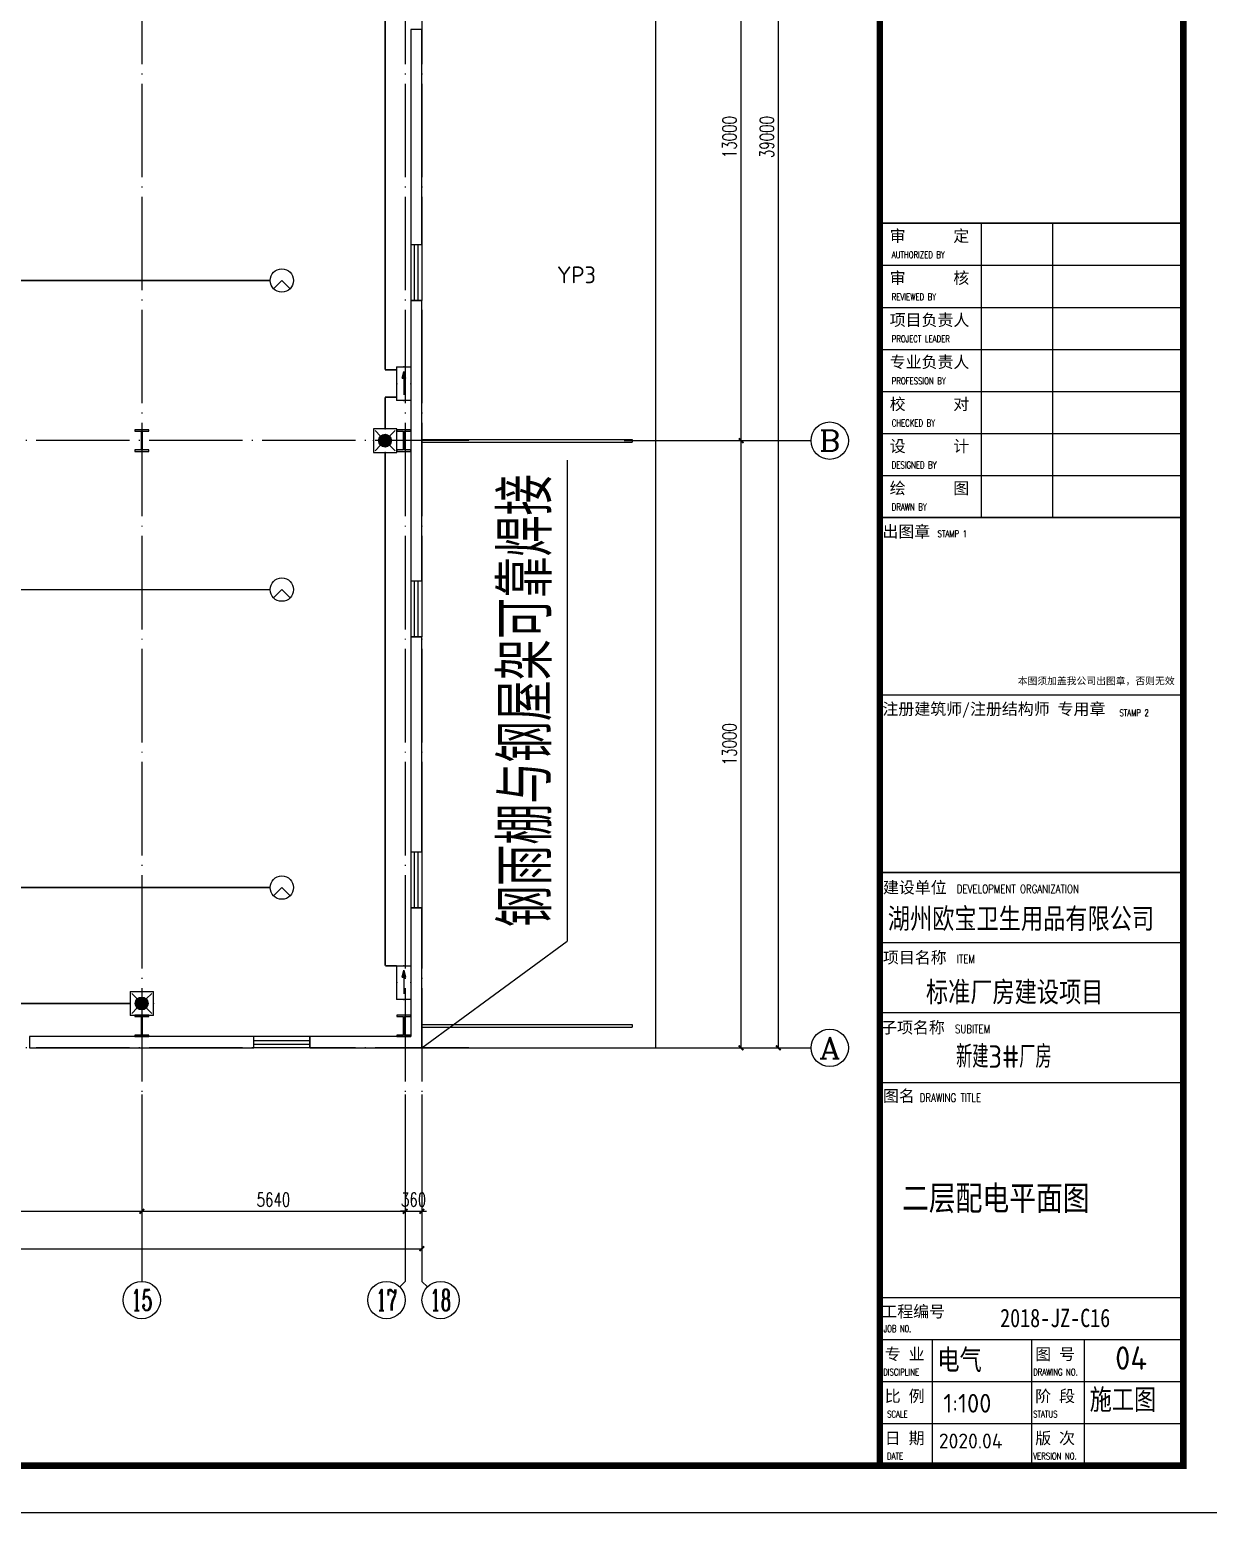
# Model space of a CAD drawing. Extents: x -55118 to 386282, y -631686 to -470886.
# Drawn here: x 150380 to 175617, y -631686 to -599940 of the extents above; entities that cross this region are included whole.
import ezdxf
from ezdxf.enums import TextEntityAlignment as Align

# ---------------------------------------------------------------- set-up
doc = ezdxf.new("R2010")
doc.units = 0
doc.header["$LTSCALE"] = 1000
doc.header["$MEASUREMENT"] = 0
doc.linetypes.add('DOTE', pattern=[2.42, 2, -0.2, 0.02, -0.2])
doc.layers.get('0').update_dxf_attribs({"linetype": 'CONTINUOUS'})
doc.layers.get('Defpoints').update_dxf_attribs({"linetype": 'CONTINUOUS'})
for name, color, linetype in [('AXIS', 3, 'CONTINUOUS'), ('AXIS_TEXT', 7, 'CONTINUOUS'), ('DOTE', 253, 'DOTE'), ('EQUIP-照明', 3, 'CONTINUOUS'), ('PUB_TEXT', 7, 'CONTINUOUS'), ('WALL', 6, 'CONTINUOUS'), ('WINDOW', 4, 'CONTINUOUS'), ('WIRE-照明', 4, 'CONTINUOUS'), ('WIRE-避雷', 4, 'CONTINUOUS'), ('图层1', 53, 'CONTINUOUS'), ('图框', 4, 'CONTINUOUS'), ('立面图', 40, 'CONTINUOUS')]:
    doc.layers.add(name, color=color, linetype=linetype)
doc.styles.add('-黑体', font='simhei.ttf', dxfattribs={"width": 0.8})
doc.styles.add('_HZTXT', font='txt.shx', dxfattribs={"width": 0.8, "bigfont": 'hztxt.shx'})
doc.styles.add('_TCH_AXIS', font='COMPLEX', dxfattribs={"bigfont": 'GBCBIG'})
doc.styles.add('_TCH_DIM_T3', font='SIMPLEX', dxfattribs={"width": 0.705882, "bigfont": 'GBCBIG'})
doc.styles.add('_TCH_LABEL', font='COMPLEX', dxfattribs={"bigfont": 'GBCBIG'})
doc.styles.add('_TEL_DIM', font='SIMPLEX', dxfattribs={"width": 0.8, "height": 3.5, "bigfont": 'HZTXT'})
doc.styles.add('COMPLEX', font='COMPLEX')
doc.styles.add('iIcon2', font='')
doc.styles.add('MIMI-TKWZ', font='romanc.shx', dxfattribs={"width": 0.75, "oblique": 15, "bigfont": 'bigfont.shx'})
doc.styles.get("Standard").update_dxf_attribs({"font": 'GBENOR', "bigfont": 'GBCBIG'})
doc.styles.add('STYLE1', font='tssdeng.shx', dxfattribs={"height": 8, "bigfont": 'tssdchn.shx'})
doc.styles.add('宋体', font='', dxfattribs={"width": 0.8})
doc.styles.get('iIcon2').set_extended_font_data('SimSun')
doc.styles.get('宋体').set_extended_font_data('SimSun')
doc.dimstyles.new('_TCH_ARCH&&100', dxfattribs={"dimtxt": 297.5, "dimasz": 100, "dimexe": 250, "dimexo": 300, "dimgap": 100, "dimtad": 1, "dimdec": 0, "dimzin": 0, "dimdsep": 46, "dimtxsty": '_TCH_DIM_T3', "dimblk": 'ARCHTICK', "dimcen": 0.09, "dimclrt": 7, "dimazin": 2, "dimtfac": 1, "dimtdec": 0, "dimtix": 1, "dimtmove": 2, "dimatfit": 3, "dimfxl": 0, "dimtolj": 1, "dimtzin": 0, "dimarcsym": 0})

# ---------------------------------------------------------------- blocks, each defined once
blk = doc.blocks.new('钢柱')
blk.add_hatch(color=256).paths.add_polyline_path([(4275, 9436), (4140, 9436), (4140, 9466), (4440, 9466), (4440, 9436), (4305, 9436), (4305, 9036), (4440, 9036), (4440, 9006), (4140, 9006), (4140, 9036), (4275, 9036)])
blk.add_lwpolyline([(4275, 9436), (4140, 9436), (4140, 9466), (4440, 9466), (4440, 9436), (4305, 9436), (4305, 9036), (4440, 9036), (4440, 9006), (4140, 9006), (4140, 9036), (4275, 9036), (4275, 9436), (4140, 9436)])
blk = doc.blocks.new('$equip$00001176')
for q in [(-0.354, -0.354), (0.354, -0.354)]:
    blk.add_line((0, 0), q)
blk.add_circle((0, 0), 0.5)
at = {"style": '_TCH_LABEL', "flags": 9}
blk.add_attdef('A', (0, 0), '', height=0.00002, dxfattribs=at)
blk = doc.blocks.new('$equip$00002604')
blk.add_hatch(color=256).paths.add_polyline_path([(0.275, 0.5, 1), (-0.274, 0.5, 1)])
for p, q in [((-0.429, 0.929), (-0.194, 0.694)), ((0.194, 0.694), (0.429, 0.929)), ((-0.429, 0.071), (-0.194, 0.306)), ((0.194, 0.306), (0.429, 0.071))]:
    blk.add_line(p, q)
at = {"const_width": 0.04}
blk.add_lwpolyline([(-0.5, 1), (-0.5, 0), (0.5, 0), (0.5, 1), (-0.5, 1), (-0.5, 0)], dxfattribs=at)
blk.add_lwpolyline([(-0.5, 1), (-0.5, 0), (0.5, 0), (0.5, 1)], close=True)
blk.add_circle((0, 0.5), 0.275)
for p in [(0, 1), (-0.5, 0.5), (0, 0), (0.5, 0.5)]:
    blk.add_point(p)
at = {"color": 7, "style": '_TEL_DIM', "flags": 1}
blk.add_attdef('A', text='', height=0.000025, dxfattribs=at).set_placement((0, 0), align=Align.MIDDLE_CENTER)
blk = doc.blocks.new('$equip$00002541')
blk.add_hatch(color=256).paths.add_polyline_path([(-0.24, 0.372), (-0.528, 0.3), (-0.24, 0.228)])
for p, q in [((-0.72, 0.6), (-0.72, 0)), ((0.72, 0.6), (-0.72, 0.6)), ((-0.72, 0), (0.72, 0)), ((-0.24, 0.372), (-0.528, 0.3)), ((-0.528, 0.3), (-0.24, 0.228)), ((-0.24, 0.372), (-0.24, 0.228)), ((0.72, 0), (0.72, 0.6))]:
    blk.add_line(p, q)
at = {"color": 7}
blk.add_line((-0.48, 0.3), (0.48, 0.3), dxfattribs=at)
at = {"const_width": 0.04}
blk.add_lwpolyline([(-0.72, 0.6), (-0.72, 0), (0.72, 0), (0.72, 0.6), (-0.72, 0.6), (-0.72, 0)], dxfattribs=at)
for p in [(-0.72, 0.3), (0, 0.6), (0, 0), (0.72, 0.3)]:
    blk.add_point(p)
at = {"color": 7, "style": '_TEL_DIM', "flags": 1}
blk.add_attdef('A', text='', height=0.00002, dxfattribs=at).set_placement((0, 0), align=Align.MIDDLE_CENTER)
blk = doc.blocks.new('_ArchTick')
at = {"color": 0, "linetype": 'ByBlock', "const_width": 0.4}
blk.add_lwpolyline([(-0.5, -0.5), (0.5, 0.5)], dxfattribs=at)
blk = doc.blocks.new('*D222')
at = {"layer": 'AXIS', "color": 0, "lineweight": -2}
for p, q in [((163412, -608740), (165862, -608740)), ((165612, -621740), (165612, -608740)), ((163412, -621740), (165862, -621740))]:
    blk.add_line(p, q, dxfattribs=at)
at = {"layer": 'Defpoints', "color": 0}
for p in [(163112, -608740), (165612, -608740), (163112, -621740)]:
    blk.add_point(p, dxfattribs=at)
at = {"layer": 'AXIS', "color": 0, "lineweight": -2, "xscale": 100, "yscale": 100, "zscale": 100}
for p, rotation in [((165612, -608740), 90), ((165612, -621740), 270)]:
    blk.add_blockref('_ArchTick', p, dxfattribs=dict(at, rotation=rotation))
at = {"layer": 'AXIS', "color": 7, "insert": (165363, -615240), "char_height": 297.5, "attachment_point": 5, "rotation": 90, "style": '_TCH_DIM_T3'}
blk.add_mtext('\\A1;13000', dxfattribs=at)
blk = doc.blocks.new('*D223')
at = {"layer": 'AXIS', "color": 0, "lineweight": -2}
for p, q in [((163412, -595740), (165862, -595740)), ((165612, -608740), (165612, -595740)), ((163412, -608740), (165862, -608740))]:
    blk.add_line(p, q, dxfattribs=at)
at = {"layer": 'Defpoints', "color": 0}
for p in [(163112, -595740), (165612, -595740), (163112, -608740)]:
    blk.add_point(p, dxfattribs=at)
at = {"layer": 'AXIS', "color": 0, "lineweight": -2, "xscale": 100, "yscale": 100, "zscale": 100}
for p, rotation in [((165612, -595740), 90), ((165612, -608740), 270)]:
    blk.add_blockref('_ArchTick', p, dxfattribs=dict(at, rotation=rotation))
at = {"layer": 'AXIS', "color": 7, "insert": (165363, -602240), "char_height": 297.5, "attachment_point": 5, "rotation": 90, "style": '_TCH_DIM_T3'}
blk.add_mtext('\\A1;13000', dxfattribs=at)
blk = doc.blocks.new('*D228')
at = {"layer": 'AXIS', "color": 0, "lineweight": -2}
for p, q in [((163412, -582740), (166662, -582740)), ((166412, -621740), (166412, -582740)), ((163412, -621740), (166662, -621740))]:
    blk.add_line(p, q, dxfattribs=at)
at = {"layer": 'Defpoints', "color": 0}
for p in [(163112, -582740), (166412, -582740), (163112, -621740)]:
    blk.add_point(p, dxfattribs=at)
at = {"layer": 'AXIS', "color": 0, "lineweight": -2, "xscale": 100, "yscale": 100, "zscale": 100}
for p, rotation in [((166412, -582740), 90), ((166412, -621740), 270)]:
    blk.add_blockref('_ArchTick', p, dxfattribs=dict(at, rotation=rotation))
at = {"layer": 'AXIS', "color": 7, "insert": (166163, -602240), "char_height": 297.5, "attachment_point": 5, "rotation": 90, "style": '_TCH_DIM_T3'}
blk.add_mtext('\\A1;39000', dxfattribs=at)
blk = doc.blocks.new('*D241')
at = {"layer": 'AXIS', "color": 0, "lineweight": -2}
for p, q in [((146780, -623040), (146780, -625490)), ((152780, -623040), (152780, -625490)), ((146780, -625240), (152780, -625240))]:
    blk.add_line(p, q, dxfattribs=at)
at = {"layer": 'Defpoints', "color": 0}
for p in [(146780, -622740), (152780, -622740), (152780, -625240)]:
    blk.add_point(p, dxfattribs=at)
at = {"layer": 'AXIS', "color": 0, "lineweight": -2, "xscale": 100, "yscale": 100, "zscale": 100, "rotation": 180}
blk.add_blockref('_ArchTick', (146780, -625240), dxfattribs=at)
at = {"layer": 'AXIS', "color": 0, "lineweight": -2, "xscale": 100, "yscale": 100, "zscale": 100}
blk.add_blockref('_ArchTick', (152780, -625240), dxfattribs=at)
at = {"layer": 'AXIS', "color": 7, "insert": (149780, -624991), "char_height": 297.5, "attachment_point": 5, "style": '_TCH_DIM_T3'}
blk.add_mtext('\\A1;6000', dxfattribs=at)
blk = doc.blocks.new('*D242')
at = {"layer": 'AXIS', "color": 0, "lineweight": -2}
for p, q in [((152780, -623040), (152780, -625490)), ((158420, -623040), (158420, -625490)), ((152780, -625240), (158420, -625240))]:
    blk.add_line(p, q, dxfattribs=at)
at = {"layer": 'Defpoints', "color": 0}
for p in [(152780, -622740), (158420, -622740), (158420, -625240)]:
    blk.add_point(p, dxfattribs=at)
at = {"layer": 'AXIS', "color": 0, "lineweight": -2, "xscale": 100, "yscale": 100, "zscale": 100, "rotation": 180}
blk.add_blockref('_ArchTick', (152780, -625240), dxfattribs=at)
at = {"layer": 'AXIS', "color": 0, "lineweight": -2, "xscale": 100, "yscale": 100, "zscale": 100}
blk.add_blockref('_ArchTick', (158420, -625240), dxfattribs=at)
at = {"layer": 'AXIS', "color": 7, "insert": (155600, -624991), "char_height": 297.5, "attachment_point": 5, "style": '_TCH_DIM_T3'}
blk.add_mtext('\\A1;5640', dxfattribs=at)
blk = doc.blocks.new('*D243')
at = {"layer": 'AXIS', "color": 0, "lineweight": -2}
for p, q in [((158420, -623040), (158420, -625490)), ((158780, -623040), (158780, -625490)), ((158420, -625240), (158320, -625240)), ((158420, -625240), (158780, -625240)), ((158780, -625240), (158880, -625240))]:
    blk.add_line(p, q, dxfattribs=at)
at = {"layer": 'Defpoints', "color": 0}
for p in [(158420, -622740), (158780, -622740), (158780, -625240)]:
    blk.add_point(p, dxfattribs=at)
at = {"layer": 'AXIS', "color": 0, "lineweight": -2, "xscale": 100, "yscale": 100, "zscale": 100}
blk.add_blockref('_ArchTick', (158420, -625240), dxfattribs=at)
at = {"layer": 'AXIS', "color": 0, "lineweight": -2, "xscale": 100, "yscale": 100, "zscale": 100, "rotation": 180}
blk.add_blockref('_ArchTick', (158780, -625240), dxfattribs=at)
at = {"layer": 'AXIS', "color": 7, "insert": (158600, -624991), "char_height": 297.5, "attachment_point": 5, "style": '_TCH_DIM_T3'}
blk.add_mtext('\\A1;360', dxfattribs=at)
blk = doc.blocks.new('*D244')
at = {"layer": 'AXIS', "color": 0, "lineweight": -2}
for p, q in [((80780, -623040), (80780, -626290)), ((158780, -623040), (158780, -626290)), ((80780, -626040), (158780, -626040))]:
    blk.add_line(p, q, dxfattribs=at)
at = {"layer": 'Defpoints', "color": 0}
for p in [(80780, -622740), (158780, -622740), (158780, -626040)]:
    blk.add_point(p, dxfattribs=at)
at = {"layer": 'AXIS', "color": 0, "lineweight": -2, "xscale": 100, "yscale": 100, "zscale": 100, "rotation": 180}
blk.add_blockref('_ArchTick', (80780, -626040), dxfattribs=at)
at = {"layer": 'AXIS', "color": 0, "lineweight": -2, "xscale": 100, "yscale": 100, "zscale": 100}
blk.add_blockref('_ArchTick', (158780, -626040), dxfattribs=at)
at = {"layer": 'AXIS', "color": 7, "insert": (119780, -625791), "char_height": 297.5, "attachment_point": 5, "style": '_TCH_DIM_T3'}
blk.add_mtext('\\A1;78000', dxfattribs=at)
blk = doc.blocks.new('$TCHSYS$WIN2D')
for p, q in [((-0.5, 0.5), (0.5, 0.5)), ((-0.5, 0.5), (-0.5, -0.5)), ((0.5, 0.5), (0.5, -0.5)), ((0.5, 0.167), (-0.5, 0.167)), ((0.5, -0.167), (-0.5, -0.167)), ((-0.5, -0.5), (0.5, -0.5))]:
    blk.add_line(p, q)
blk = doc.blocks.new('_AXISO')
blk.add_circle((0, 0), 0.5)
at = {"layer": 'AXIS_TEXT', "style": 'COMPLEX', "width": 1.041667}
blk.add_attdef('A', text='', height=0.56, dxfattribs=at).set_placement((-0.25, -0.28), (0.25, -0.28), align=Align.FIT)
blk = doc.blocks.new('jhyfty')
at = {"layer": '图框'}
for p, q in [((769351, 133310), (775851, 133310)), ((769351, 133310), (775851, 133310)), ((771523, 133310), (771523, 127010)), ((773051, 133310), (773051, 127010)), ((769351, 132410), (775851, 132410)), ((769351, 131510), (775851, 131510)), ((769351, 130610), (775851, 130610)), ((769351, 129710), (775851, 129710)), ((769351, 128810), (775851, 128810)), ((769351, 127910), (775851, 127910)), ((769351, 123210), (775851, 123210)), ((769351, 119410), (775851, 119410)), ((769351, 117910), (775851, 117910)), ((769351, 116410), (775851, 116410)), ((769351, 110310), (775851, 110310)), ((769351, 109410), (775851, 109410)), ((770476, 109410), (770476, 106710)), ((772601, 109410), (772601, 106710)), ((773726, 109410), (773726, 106710)), ((769351, 108510), (775851, 108510)), ((769351, 107610), (775851, 107610))]:
    blk.add_line(p, q, dxfattribs=at)
blk.add_lwpolyline([(671751, 105710), (776851, 105710), (776851, 165110), (671751, 165110)], close=True, dxfattribs=at)
at = {"layer": '图框', "const_width": 140}
for points in [[(674251, 164110), (775851, 164110), (775851, 106710), (674251, 106710)], [(775851, 164110), (769351, 164110), (769351, 106710), (775851, 106710)]]:
    blk.add_lwpolyline(points, close=True, dxfattribs=at)
at = {"layer": '图框', "const_width": 35}
for points in [[(769351, 133310), (775851, 133310)], [(769351, 127010), (775851, 127010)], [(769351, 119410), (775851, 119410)], [(769351, 114910), (775851, 114910)]]:
    blk.add_lwpolyline(points, dxfattribs=at)
at = {"layer": '图框', "style": 'iIcon2'}
for s, height, p in [('审      定', 250, (769563, 132914)), ('审      核', 250, (769563, 132014)), ('项目负责人', 250, (769563, 131114)), ('专业负责人', 250, (769563, 130214)), ('校      对', 250, (769563, 129314)), ('设      计', 250, (769563, 128414)), ('绘      图', 250, (769563, 127514)), ('出图章', 250, (769408, 126586)), ('本图须加盖我公司出图章，否则无效', 150, (772304, 123437)), ('注册建筑师/注册结构师 专用章', 250, (769408, 122786)), ('建设单位', 250, (769418, 118965)), ('项目名称', 250, (769418, 117465)), ('子项名称', 250, (769379, 115967)), ('图名', 250, (769418, 114500)), ('工程编号', 250, (769384, 109886)), ('专 业', 250, (769457, 108974)), ('图 号', 250, (772679, 108974)), ('比 例', 250, (769457, 108074)), ('阶 段', 250, (772679, 108074)), ('日 期', 250, (769457, 107174)), ('版 次', 250, (772679, 107174))]:
    blk.add_text(s, height=height, dxfattribs=at).set_placement(p)
at = {"layer": '图框', "style": 'MIMI-TKWZ', "width": 0.75}
for s, height, p in [('AUTHORIZED BY', 145, (769607, 132562)), ('REVIEWED BY', 145, (769607, 131662)), ('PROJECT LEADER', 145, (769607, 130762)), ('PROFESSION BY', 145, (769607, 129862)), ('CHECKED BY', 145, (769607, 128962)), ('DESIGNED BY', 145, (769607, 128062)), ('DRAWN BY', 145, (769607, 127162)), ('STAMP 1', 145, (770589, 126589)), ('STAMP 2', 145, (774482, 122756)), ('DEVELOPMENT ORGANIZATION', 180, (771000, 118968)), ('ITEM', 180, (771000, 117468)), ('SUBITEM', 180, (770961, 115969)), ('DRAWING TITLE', 180, (770206, 114496)), ('JOB N0.', 145, (769434, 109571)), ('DISCIPLINE', 145, (769424, 108641)), ('DRAWING NO.', 145, (772635, 108641)), ('SCALE', 145, (769507, 107741)), ('STATUS', 145, (772635, 107741)), ('DATE', 145, (769507, 106841)), ('VERSION NO.', 145, (772635, 106841))]:
    blk.add_text(s, height=height, dxfattribs=at).set_placement(p)

msp = doc.modelspace()

# ---------------------------------------------------------------- linework, layer by layer
at = {"layer": 'AXIS'}
for p, q in [((163111.5, -608740.1), (167111.5, -608740.1)), ((163111.5, -621740.1), (167111.5, -621740.1)), ((152780.1, -622740.1), (152780.1, -626740.1)), ((158420.1, -622740.1), (158420.1, -626740.1)), ((158780.1, -622740.1), (158780.1, -626740.1)), ((158302.9, -626857.3), (158420.1, -626740.1)), ((158897.3, -626857.3), (158780.1, -626740.1))]:
    msp.add_line(p, q, dxfattribs=at)
at = {"layer": 'DOTE', "linetype": 'DOTE'}
for p, q in [((152780.1, -581740.1), (152780.1, -622740.1)), ((158420.1, -581740.1), (158420.1, -622740.1)), ((158780.1, -581740.1), (158780.1, -622740.1)), ((159780.1, -608740.1), (79780.1, -608740.1)), ((159780.1, -621740.1), (79780.1, -621740.1))]:
    msp.add_line(p, q, dxfattribs=at)
at = {"layer": 'WALL'}
for p, q in [((158780.1, -599940.1), (158540.1, -599940.1)), ((158540.1, -599940.1), (158540.1, -604540.1)), ((158780.1, -604540.1), (158780.1, -599940.1)), ((158540.1, -604540.1), (158780.1, -604540.1)), ((158780.1, -605740.1), (158540.1, -605740.1)), ((158540.1, -605740.1), (158540.1, -611740.1)), ((158780.1, -611740.1), (158780.1, -605740.1)), ((158540.1, -611740.1), (158780.1, -611740.1)), ((158780.1, -612940.1), (158540.1, -612940.1)), ((158540.1, -612940.1), (158540.1, -617540.1)), ((158780.1, -617540.1), (158780.1, -612940.1)), ((158540.1, -617540.1), (158780.1, -617540.1)), ((158780.1, -618740.1), (158540.1, -618740.1)), ((158540.1, -618740.1), (158540.1, -621500.1)), ((158780.1, -621740.1), (158780.1, -618740.1)), ((155180.1, -621500.1), (150380.1, -621500.1)), ((150380.1, -621500.1), (150380.1, -621740.1)), ((155180.1, -621740.1), (155180.1, -621500.1)), ((158540.1, -621500.1), (156380.1, -621500.1)), ((156380.1, -621500.1), (156380.1, -621740.1)), ((150380.1, -621740.1), (155180.1, -621740.1)), ((156380.1, -621740.1), (158780.1, -621740.1))]:
    msp.add_line(p, q, dxfattribs=at)
at = {"layer": 'WIRE-照明', "linetype": 'Continuous', "const_width": 35}
for points in [[(157989.5, -607221.1), (157989.5, -598109.9)], [(150030.1, -605310.1), (155530.1, -605310.1)], [(158240.1, -607221.1), (157989.5, -607221.1)], [(157989, -608490.1), (157989, -607811.4)], [(157989, -607811.4), (158240.1, -607811.4)], [(157994.9, -619983.5), (157994.9, -608990.1)], [(155530.1, -611930.1), (150030.1, -611930.1)], [(150030.1, -618310.1), (155530.1, -618310.1)], [(158240.1, -619983.5), (157994.9, -619983.5)], [(152530.1, -620790.1), (145958.8, -620790.1)]]:
    msp.add_lwpolyline(points, dxfattribs=at)
at = {"layer": 'WIRE-避雷'}
for p in [(161889.8, -609154.9), (158780.1, -621740.1)]:
    msp.add_line(p, (161889.8, -619453.7), dxfattribs=at)
at = {"layer": '立面图'}
for p, q in [((163780.1, -595740.1), (163780.1, -621740.1)), ((158780.1, -608712.7), (163280.1, -608712.7)), ((158780.1, -608772.7), (163280.1, -608772.7)), ((163280.1, -608712.7), (163280.1, -608772.7)), ((158780.1, -621240.1), (163280.1, -621240.1)), ((163280.1, -621240.1), (163280.1, -621300.1)), ((158780.1, -621300.1), (163280.1, -621300.1)), ((158780.1, -621740.1), (163797.1, -621740.1))]:
    msp.add_line(p, q, dxfattribs=at)

# ---------------------------------------------------------------- block references
at = {"xscale": -1, "rotation": 180}
for p in [(148490.4, -599503.8), (154100.4, -599503.8), (148490.4, -612033.8), (154100.4, -612033.8)]:
    msp.add_blockref('钢柱', p, dxfattribs=at)
at = {"layer": 'AXIS'}
ref = msp.add_blockref('_AXISO', (167511.5, -608740.1), dxfattribs=dict(at, xscale=800, yscale=800, zscale=800))
ref.add_attrib('A', 'B', dxfattribs={"layer": 'AXIS_TEXT', "height": 452.5, "style": '_TCH_AXIS', "width": 1.235294}).set_placement((167285.2, -608966.4), (167737.8, -608966.4), align=Align.FIT)
ref = msp.add_blockref('_AXISO', (167511.5, -621740.1), dxfattribs=dict(at, xscale=800, yscale=800, zscale=800))
ref.add_attrib('A', 'A', dxfattribs={"layer": 'AXIS_TEXT', "height": 452.5, "style": '_TCH_AXIS', "width": 1.166667}).set_placement((167285.2, -621966.4), (167737.8, -621966.4), align=Align.FIT)
ref = msp.add_blockref('_AXISO', (152780.1, -627140.1), dxfattribs=dict(at, xscale=800, yscale=800, zscale=800))
ref.add_attrib('A', '15', dxfattribs={"layer": 'AXIS_TEXT', "height": 452.55, "style": '_TCH_AXIS', "width": 0.724138}).set_placement((152553.8, -627366.4), (153006.4, -627366.4), align=Align.FIT)
ref = msp.add_blockref('_AXISO', (158020.1, -627140.1), dxfattribs=dict(at, xscale=800, yscale=800, zscale=800))
ref.add_attrib('A', '17', dxfattribs={"layer": 'AXIS_TEXT', "height": 452.55, "style": '_TCH_AXIS', "width": 0.724138}).set_placement((157793.8, -627366.4), (158246.4, -627366.4), align=Align.FIT)
ref = msp.add_blockref('_AXISO', (159180.1, -627140.1), dxfattribs=dict(at, xscale=800, yscale=800, zscale=800))
ref.add_attrib('A', '18', dxfattribs={"layer": 'AXIS_TEXT', "height": 452.55, "style": '_TCH_AXIS', "width": 0.724138}).set_placement((158953.8, -627366.4), (159406.4, -627366.4), align=Align.FIT)
at = {"layer": 'EQUIP-照明', "xscale": 500, "yscale": 500, "zscale": 500}
for p in [(155780.1, -605310.1), (155780.1, -611930.1), (155780.1, -618310.1)]:
    msp.add_blockref('$equip$00001176', p, dxfattribs=at)
at = {"layer": 'EQUIP-照明', "yscale": 500, "zscale": 500}
for name, p, xscale, rotation in [('$equip$00002541', (158540.1, -607521.6), -500, 89.99999999999993), ('$equip$00002604', (157989, -608490.1), 500, 180), ('$equip$00002541', (158540.1, -620343.5), -500, 89.99999999999993), ('$equip$00002604', (152780.1, -620540.1), 500, 180)]:
    msp.add_blockref(name, p, dxfattribs=dict(at, xscale=xscale, rotation=rotation))
at = {"layer": 'WALL'}
msp.add_blockref('jhyfty', (-600768.5, -737395.5), dxfattribs=at)
at = {"layer": 'WINDOW', "xscale": -1200, "yscale": 240, "zscale": -1200, "rotation": 90.00000000000017}
for p in [(158660.1, -605140.1), (158660.1, -612340.1), (158660.1, -618140.1)]:
    msp.add_blockref('$TCHSYS$WIN2D', p, dxfattribs=at)
at = {"layer": 'WINDOW', "xscale": -1200, "yscale": -240, "zscale": -1200}
msp.add_blockref('$TCHSYS$WIN2D', (155780.1, -621620.1), dxfattribs=at)

# ---------------------------------------------------------------- texts
at = {"layer": 'PUB_TEXT', "style": 'STYLE1'}
for s, height, p in [('YP3', 360, (161670.1, -605190.2)), ('湖州欧宝卫生用品有限公司', 500, (168755.1, -618987.7)), ('标准厂房建设项目', 500, (169570.3, -620558.7)), ('电气', 500, (169815.5, -628432.9)), ('04', 500, (173621.3, -628382.7)), ('1:100', 400, (169943.9, -629350)), ('施工图', 500, (173075.6, -629285.8)), ('2020.04', 320, (169847.3, -630158.5))]:
    msp.add_text(s, height=height, dxfattribs=at).set_placement(p, align=Align.MIDDLE_LEFT)
at = {"layer": 'PUB_TEXT', "style": '-黑体', "width": 0.8}
msp.add_text('二层配电平面图', height=525.74, dxfattribs=at).set_placement((169058.7, -625218.5))
at = {"layer": 'WIRE-避雷', "style": '_HZTXT', "width": 0.8}
msp.add_text('钢雨棚与钢屋架可靠焊接', height=1101.602, rotation=90, dxfattribs=at).set_placement((161553.8, -619153.1))
at = {"layer": '图层1'}
msp.add_text('新建3#厂房', height=482.27, dxfattribs=at).set_placement((170215.8, -622168.8))
at = {"layer": '图框', "color": 4, "style": '宋体', "width": 0.8}
msp.add_text('2018-JZ-C16', height=393.722, dxfattribs=at).set_placement((171159.3, -627719.9))

# ---------------------------------------------------------------- dimensions: what is measured, and where the dimension line sits
at = {"layer": 'AXIS'}
for p1, p2, distance, text, picture, middle in [((163111.5, -621740.1), (163111.5, -582740.1), -3300, '39000', '*D228', (166162.8, -602240.1)), ((163111.5, -608740.1), (163111.5, -595740.1), -2500, '13000', '*D223', (165362.8, -602240.1)), ((163111.5, -621740.1), (163111.5, -608740.1), -2500, '13000', '*D222', (165362.8, -615240.1)), ((80780.1, -622740.1), (158780.1, -622740.1), -3300, '78000', '*D244', (119780.1, -625791.4)), ((146780.1, -622740.1), (152780.1, -622740.1), -2500, '6000', '*D241', (149780.1, -624991.4)), ((152780.1, -622740.1), (158420.1, -622740.1), -2500, '5640', '*D242', (155600.1, -624991.4)), ((158420.1, -622740.1), (158780.1, -622740.1), -2500, '360', '*D243', (158600.1, -624991.4))]:
    dim = msp.add_aligned_dim(p1=p1, p2=p2, distance=distance, text=text, dimstyle='_TCH_ARCH&&100', dxfattribs=at)
    dim.commit()
    dim.dimension.update_dxf_attribs({"geometry": picture, "text_midpoint": middle})

doc.saveas('drawing.dxf')
